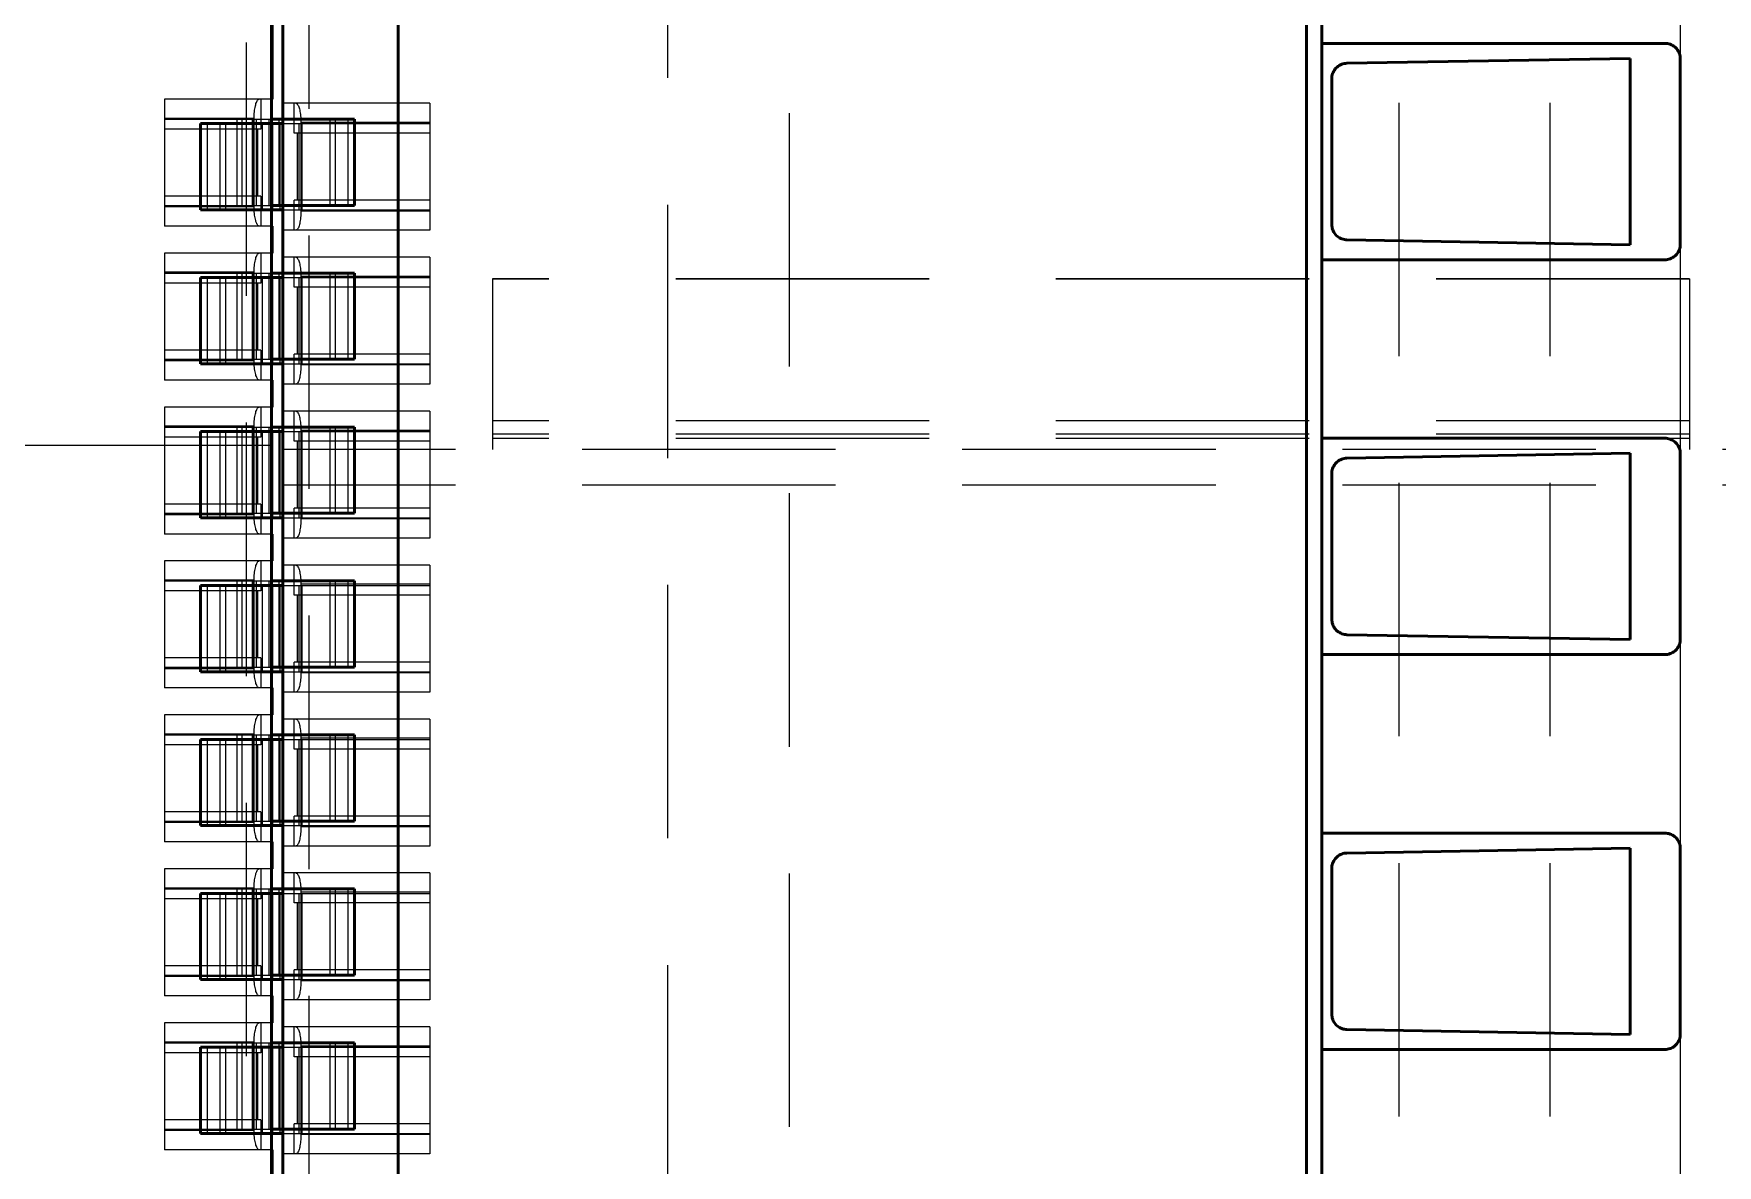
# Model space of a CAD drawing. Extents: x -891 to 6596, y -1 to 298.
# Drawn here: x -338.677 to -335.355, y 170.225 to 172.457 of the extents above; entities that cross this region are included whole.
import ezdxf

# ---------------------------------------------------------------- set-up
doc = ezdxf.new("R2010")
doc.units = 0
doc.header["$MEASUREMENT"] = 0
doc.linetypes.add('DASHED', pattern=[0.75, 0.5, -0.25])
for name, color, linetype, lineweight in [('AM_0', 7, 'Continuous', 50), ('AM_4', 3, 'Continuous', 25), ('AM_9', 6, 'DASHED', 25)]:
    doc.layers.add(name, color=color, linetype=linetype, lineweight=lineweight)

msp = doc.modelspace()

# ---------------------------------------------------------------- linework, layer by layer
at = {"layer": 'AM_0'}
for p, q in [((-338.1855, 184.1191), (-338.1855, 164.5302)), ((-337.9578, 165.2317), (-337.9578, 180.1111)), ((-336.166, 165.2287), (-336.166, 180.1111)), ((-336.1356, 180.1111), (-336.1356, 164.9857)), ((-338.2078, 168.7399), (-338.2078, 173.2361)), ((-338.2062, 172.4844), (-338.2062, 172.328)), ((-335.4588, 172.438), (-336.1356, 172.438)), ((-335.5273, 172.4085), (-336.0862, 172.3988)), ((-335.5273, 172.0407), (-335.5273, 172.4085)), ((-335.4285, 172.0416), (-335.4285, 172.4077)), ((-336.116, 172.3684), (-336.116, 172.0808)), ((-338.2062, 172.328), (-338.2078, 172.328)), ((-338.2076, 172.2885), (-338.0438, 172.2885)), ((-338.0438, 172.1185), (-338.0438, 172.2885)), ((-338.348, 172.2797), (-338.348, 172.1096)), ((-338.348, 172.2797), (-338.1855, 172.2797)), ((-338.348, 172.1096), (-338.1855, 172.1096)), ((-338.2076, 172.1185), (-338.0438, 172.1185)), ((-338.2078, 172.0775), (-338.2062, 172.0775)), ((-338.2062, 172.0775), (-338.2062, 172.0243)), ((-338.2062, 172.0243), (-338.2078, 172.0243)), ((-336.0862, 172.0505), (-335.5273, 172.0407)), ((-336.1356, 172.0112), (-335.4588, 172.0112)), ((-338.348, 171.976), (-338.348, 171.8059)), ((-338.348, 171.976), (-338.1855, 171.976)), ((-338.2076, 171.9849), (-338.0438, 171.9849)), ((-338.0438, 171.8148), (-338.0438, 171.9849)), ((-338.348, 171.8059), (-338.1855, 171.8059)), ((-338.2076, 171.8148), (-338.0438, 171.8148)), ((-338.2078, 171.7738), (-338.2062, 171.7738)), ((-338.2062, 171.7738), (-338.2062, 171.7206)), ((-338.2062, 171.7206), (-338.2078, 171.7206)), ((-338.348, 171.6723), (-338.348, 171.5022)), ((-338.348, 171.6723), (-338.1855, 171.6723)), ((-338.2076, 171.6812), (-338.0438, 171.6812)), ((-338.0438, 171.5111), (-338.0438, 171.6812)), ((-335.4588, 171.6591), (-336.1356, 171.6591)), ((-335.5273, 171.6296), (-336.0862, 171.6198)), ((-335.5273, 171.2617), (-335.5273, 171.6296)), ((-335.4285, 171.2626), (-335.4285, 171.6287)), ((-336.116, 171.5894), (-336.116, 171.3018)), ((-338.348, 171.5022), (-338.1855, 171.5022)), ((-338.2076, 171.5111), (-338.0438, 171.5111)), ((-338.2078, 171.4701), (-338.2062, 171.4701)), ((-338.2062, 171.4701), (-338.2062, 171.417)), ((-338.2062, 171.417), (-338.2078, 171.417)), ((-338.348, 171.3686), (-338.348, 171.1985)), ((-338.348, 171.3686), (-338.1855, 171.3686)), ((-338.2076, 171.3775), (-338.0438, 171.3775)), ((-338.0438, 171.2074), (-338.0438, 171.3775)), ((-336.0862, 171.2715), (-335.5273, 171.2617)), ((-336.1356, 171.2322), (-335.4588, 171.2322)), ((-338.348, 171.1985), (-338.1855, 171.1985)), ((-338.2076, 171.2074), (-338.0438, 171.2074)), ((-338.2078, 171.1664), (-338.2062, 171.1664)), ((-338.2062, 171.1664), (-338.2062, 171.1133)), ((-338.2062, 171.1133), (-338.2078, 171.1133)), ((-338.348, 171.0649), (-338.348, 170.8948)), ((-338.348, 171.0649), (-338.1855, 171.0649)), ((-338.2076, 171.0738), (-338.0438, 171.0738)), ((-338.0438, 170.9037), (-338.0438, 171.0738)), ((-338.348, 170.8948), (-338.1855, 170.8948)), ((-338.2076, 170.9037), (-338.0438, 170.9037)), ((-338.2078, 170.8627), (-338.2062, 170.8627)), ((-338.2062, 170.8627), (-338.2062, 170.8096)), ((-335.4588, 170.8801), (-336.1356, 170.8801)), ((-335.5273, 170.8506), (-336.0862, 170.8408)), ((-335.5273, 170.4828), (-335.5273, 170.8506)), ((-335.4285, 170.4836), (-335.4285, 170.8497)), ((-338.2062, 170.8096), (-338.2078, 170.8096)), ((-336.116, 170.8105), (-336.116, 170.5229)), ((-338.348, 170.7612), (-338.348, 170.5911)), ((-338.348, 170.7612), (-338.1855, 170.7612)), ((-338.2076, 170.7701), (-338.0438, 170.7701)), ((-338.0438, 170.6), (-338.0438, 170.7701)), ((-338.2076, 170.6), (-338.0438, 170.6)), ((-338.348, 170.5911), (-338.1855, 170.5911)), ((-338.2078, 170.559), (-338.2062, 170.559)), ((-338.2062, 170.559), (-338.2062, 170.5059)), ((-338.2062, 170.5059), (-338.2078, 170.5059)), ((-338.2076, 170.4664), (-338.0438, 170.4664)), ((-338.0438, 170.2963), (-338.0438, 170.4664)), ((-336.0862, 170.4925), (-335.5273, 170.4828)), ((-338.348, 170.4575), (-338.348, 170.2874)), ((-338.348, 170.4575), (-338.1855, 170.4575)), ((-336.1356, 170.4533), (-335.4588, 170.4533)), ((-338.2076, 170.2963), (-338.0438, 170.2963)), ((-338.348, 170.2874), (-338.1855, 170.2874)), ((-338.2078, 170.2553), (-338.2062, 170.2553)), ((-338.2062, 170.2553), (-338.2062, 170.2022))]:
    msp.add_line(p, q, dxfattribs=at)
for points in [[(-335.4285, 172.4077), (-335.4286, 172.4103), (-335.4289, 172.4129), (-335.4295, 172.4155), (-335.4303, 172.418), (-335.4313, 172.4205), (-335.4325, 172.4228), (-335.434, 172.4251), (-335.4356, 172.4272), (-335.4374, 172.4291), (-335.4393, 172.4309), (-335.4414, 172.4325), (-335.4437, 172.434), (-335.446, 172.4352), (-335.4484, 172.4362), (-335.451, 172.437), (-335.4536, 172.4376), (-335.4562, 172.4379), (-335.4588, 172.438)], [(-336.0862, 172.3988), (-336.0888, 172.3986), (-336.0914, 172.3982), (-336.094, 172.3976), (-336.0965, 172.3968), (-336.099, 172.3957), (-336.1013, 172.3944), (-336.1035, 172.393), (-336.1056, 172.3913), (-336.1075, 172.3895), (-336.1093, 172.3875), (-336.1108, 172.3854), (-336.1122, 172.3831), (-336.1134, 172.3808), (-336.1144, 172.3783), (-336.1151, 172.3757), (-336.1157, 172.3732), (-336.116, 172.3705), (-336.116, 172.3684)], [(-336.116, 172.0808), (-336.1159, 172.0782), (-336.1156, 172.0755), (-336.115, 172.073), (-336.1142, 172.0704), (-336.1132, 172.068), (-336.112, 172.0656), (-336.1105, 172.0634), (-336.1089, 172.0613), (-336.1071, 172.0593), (-336.1052, 172.0576), (-336.1031, 172.0559), (-336.1008, 172.0545), (-336.0985, 172.0533), (-336.096, 172.0523), (-336.0935, 172.0515), (-336.0909, 172.0509), (-336.0883, 172.0506), (-336.0862, 172.0505)], [(-335.4588, 172.0112), (-335.4562, 172.0113), (-335.4536, 172.0117), (-335.451, 172.0122), (-335.4484, 172.013), (-335.446, 172.014), (-335.4437, 172.0153), (-335.4414, 172.0167), (-335.4393, 172.0183), (-335.4374, 172.0201), (-335.4356, 172.022), (-335.434, 172.0241), (-335.4325, 172.0264), (-335.4313, 172.0287), (-335.4303, 172.0312), (-335.4295, 172.0337), (-335.4289, 172.0363), (-335.4286, 172.0389), (-335.4285, 172.0416)], [(-335.4285, 171.6287), (-335.4286, 171.6313), (-335.4289, 171.634), (-335.4295, 171.6366), (-335.4303, 171.6391), (-335.4313, 171.6415), (-335.4325, 171.6439), (-335.434, 171.6461), (-335.4356, 171.6482), (-335.4374, 171.6502), (-335.4393, 171.652), (-335.4414, 171.6536), (-335.4437, 171.655), (-335.446, 171.6562), (-335.4484, 171.6572), (-335.451, 171.658), (-335.4536, 171.6586), (-335.4562, 171.6589), (-335.4588, 171.6591)], [(-336.0862, 171.6198), (-336.0888, 171.6196), (-336.0914, 171.6192), (-336.094, 171.6186), (-336.0965, 171.6178), (-336.099, 171.6167), (-336.1013, 171.6155), (-336.1035, 171.614), (-336.1056, 171.6124), (-336.1075, 171.6105), (-336.1093, 171.6085), (-336.1108, 171.6064), (-336.1122, 171.6042), (-336.1134, 171.6018), (-336.1144, 171.5993), (-336.1151, 171.5968), (-336.1157, 171.5942), (-336.116, 171.5916), (-336.116, 171.5894)], [(-336.116, 171.3018), (-336.1159, 171.2992), (-336.1156, 171.2966), (-336.115, 171.294), (-336.1142, 171.2915), (-336.1132, 171.289), (-336.112, 171.2867), (-336.1105, 171.2844), (-336.1089, 171.2823), (-336.1071, 171.2804), (-336.1052, 171.2786), (-336.1031, 171.277), (-336.1008, 171.2755), (-336.0985, 171.2743), (-336.096, 171.2733), (-336.0935, 171.2725), (-336.0909, 171.2719), (-336.0883, 171.2716), (-336.0862, 171.2715)], [(-335.4588, 171.2322), (-335.4562, 171.2323), (-335.4536, 171.2327), (-335.451, 171.2333), (-335.4484, 171.2341), (-335.446, 171.2351), (-335.4437, 171.2363), (-335.4414, 171.2377), (-335.4393, 171.2393), (-335.4374, 171.2411), (-335.4356, 171.2431), (-335.434, 171.2452), (-335.4325, 171.2474), (-335.4313, 171.2498), (-335.4303, 171.2522), (-335.4295, 171.2547), (-335.4289, 171.2573), (-335.4286, 171.2599), (-335.4285, 171.2626)], [(-335.4285, 170.8497), (-335.4286, 170.8524), (-335.4289, 170.855), (-335.4295, 170.8576), (-335.4303, 170.8601), (-335.4313, 170.8626), (-335.4325, 170.8649), (-335.434, 170.8671), (-335.4356, 170.8692), (-335.4374, 170.8712), (-335.4393, 170.873), (-335.4414, 170.8746), (-335.4437, 170.876), (-335.446, 170.8772), (-335.4484, 170.8783), (-335.451, 170.8791), (-335.4536, 170.8796), (-335.4562, 170.88), (-335.4588, 170.8801)], [(-336.0862, 170.8408), (-336.0888, 170.8407), (-336.0914, 170.8403), (-336.094, 170.8397), (-336.0965, 170.8388), (-336.099, 170.8378), (-336.1013, 170.8365), (-336.1035, 170.835), (-336.1056, 170.8334), (-336.1075, 170.8316), (-336.1093, 170.8296), (-336.1108, 170.8274), (-336.1122, 170.8252), (-336.1134, 170.8228), (-336.1144, 170.8204), (-336.1151, 170.8178), (-336.1157, 170.8152), (-336.116, 170.8126), (-336.116, 170.8105)], [(-336.116, 170.5229), (-336.1159, 170.5202), (-336.1156, 170.5176), (-336.115, 170.515), (-336.1142, 170.5125), (-336.1132, 170.51), (-336.112, 170.5077), (-336.1105, 170.5055), (-336.1089, 170.5034), (-336.1071, 170.5014), (-336.1052, 170.4996), (-336.1031, 170.498), (-336.1008, 170.4966), (-336.0985, 170.4954), (-336.096, 170.4943), (-336.0935, 170.4935), (-336.0909, 170.493), (-336.0883, 170.4926), (-336.0862, 170.4925)], [(-335.4588, 170.4533), (-335.4562, 170.4534), (-335.4536, 170.4537), (-335.451, 170.4543), (-335.4484, 170.4551), (-335.446, 170.4561), (-335.4437, 170.4573), (-335.4414, 170.4587), (-335.4393, 170.4604), (-335.4374, 170.4621), (-335.4356, 170.4641), (-335.434, 170.4662), (-335.4325, 170.4684), (-335.4313, 170.4708), (-335.4303, 170.4732), (-335.4295, 170.4758), (-335.4289, 170.4783), (-335.4286, 170.481), (-335.4285, 170.4836)]]:
    msp.add_lwpolyline(points, dxfattribs=at)
at = {"layer": 'AM_4'}
for p, q in [((-338.2076, 172.2885), (-338.2076, 172.1185)), ((-338.0569, 172.2885), (-338.0569, 172.1185)), ((-338.3349, 172.2797), (-338.3349, 172.1096)), ((-338.3349, 171.976), (-338.3349, 171.8059)), ((-338.2076, 171.9849), (-338.2076, 171.8148)), ((-338.0569, 171.9849), (-338.0569, 171.8148)), ((-338.3349, 171.6723), (-338.3349, 171.5022)), ((-338.2076, 171.6812), (-338.2076, 171.5111)), ((-338.0569, 171.6812), (-338.0569, 171.5111)), ((-338.3349, 171.3686), (-338.3349, 171.1985)), ((-338.2076, 171.3775), (-338.2076, 171.2074)), ((-338.0569, 171.3775), (-338.0569, 171.2074)), ((-338.3349, 171.0649), (-338.3349, 170.8948)), ((-338.2076, 171.0738), (-338.2076, 170.9037)), ((-338.0569, 171.0738), (-338.0569, 170.9037)), ((-338.3349, 170.7612), (-338.3349, 170.5911)), ((-338.2076, 170.7701), (-338.2076, 170.6)), ((-338.0569, 170.7701), (-338.0569, 170.6)), ((-338.2076, 170.4664), (-338.2076, 170.2963)), ((-338.0569, 170.4664), (-338.0569, 170.2963)), ((-338.3349, 170.4575), (-338.3349, 170.2874))]:
    msp.add_line(p, q, dxfattribs=at)
at = {"layer": 'AM_9'}
for p, q in [((-335.9838, 179.071), (-335.9838, 165.2287)), ((-335.6861, 179.071), (-335.6861, 165.2287)), ((-337.1864, 174.5505), (-337.1864, 167.4107)), ((-337.4263, 174.3698), (-337.4263, 167.5914)), ((-338.1339, 174.3091), (-338.1339, 167.6522)), ((-338.2579, 173.1899), (-338.2579, 168.786)), ((-335.4285, 172.8205), (-335.4285, 172.4077)), ((-338.2078, 172.328), (-338.4188, 172.328)), ((-338.4188, 172.328), (-338.4188, 172.0775)), ((-338.229, 172.328), (-338.229, 172.2688)), ((-338.242, 172.2901), (-338.4188, 172.2901)), ((-338.4188, 172.2885), (-338.2076, 172.2885)), ((-338.2761, 172.2885), (-338.2761, 172.1185)), ((-338.276, 172.2885), (-338.276, 172.1185)), ((-338.266, 172.2885), (-338.266, 172.1185)), ((-338.2462, 172.2885), (-338.2462, 172.1185)), ((-338.2437, 172.2885), (-338.2437, 172.1185)), ((-338.242, 172.1154), (-338.242, 172.2901)), ((-338.2381, 172.2885), (-338.2381, 172.1185)), ((-338.2379, 172.2885), (-338.2379, 172.1185)), ((-338.213, 172.2885), (-338.213, 172.1185)), ((-338.1934, 172.2885), (-338.1934, 172.1185)), ((-337.8955, 172.3199), (-338.1855, 172.3199)), ((-338.1628, 172.2607), (-338.1628, 172.3199)), ((-338.093, 172.2885), (-338.093, 172.1185)), ((-338.0817, 172.1185), (-338.0817, 172.2885)), ((-337.8955, 172.3199), (-337.8955, 172.0693)), ((-338.229, 172.2688), (-338.4188, 172.2688)), ((-338.31, 172.2797), (-338.31, 172.1096)), ((-338.2988, 172.2797), (-338.2988, 172.1096)), ((-338.2351, 172.2688), (-338.2351, 172.1367)), ((-338.2264, 172.2797), (-338.2264, 172.1096)), ((-338.2058, 172.2797), (-338.2058, 172.1096)), ((-338.1916, 172.2797), (-338.1916, 172.1096)), ((-338.1855, 172.2797), (-337.8955, 172.2797)), ((-338.1842, 172.2797), (-338.1842, 172.1096)), ((-337.8955, 172.2607), (-338.1628, 172.2607)), ((-338.1567, 172.1286), (-338.1567, 172.2607)), ((-338.1536, 172.2797), (-338.1536, 172.1096)), ((-338.1498, 172.2819), (-338.1498, 172.1073)), ((-337.8955, 172.2819), (-338.1498, 172.2819)), ((-338.1481, 172.2797), (-338.1481, 172.1096)), ((-338.229, 172.1367), (-338.4188, 172.1367)), ((-338.229, 172.1367), (-338.229, 172.0775)), ((-337.8955, 172.1286), (-338.1628, 172.1286)), ((-338.1628, 172.0693), (-338.1628, 172.1286)), ((-338.4188, 172.1185), (-338.2076, 172.1185)), ((-338.242, 172.1154), (-338.4188, 172.1154)), ((-338.1855, 172.1096), (-337.8955, 172.1096)), ((-337.8955, 172.1073), (-338.1498, 172.1073)), ((-338.2078, 172.0775), (-338.4188, 172.0775)), ((-337.8955, 172.0693), (-338.1855, 172.0693)), ((-338.2078, 172.0243), (-338.4188, 172.0243)), ((-338.4188, 172.0243), (-338.4188, 171.7738)), ((-338.229, 172.0243), (-338.229, 171.9651)), ((-335.4285, 172.0416), (-335.4285, 171.6287)), ((-337.8955, 172.0162), (-338.1855, 172.0162)), ((-338.1628, 171.957), (-338.1628, 172.0162)), ((-337.8955, 172.0162), (-337.8955, 171.7657)), ((-338.242, 171.9864), (-338.4188, 171.9864)), ((-338.4188, 171.9849), (-338.2076, 171.9849)), ((-338.229, 171.9651), (-338.4188, 171.9651)), ((-338.31, 171.976), (-338.31, 171.8059)), ((-338.2988, 171.976), (-338.2988, 171.8059)), ((-338.2761, 171.9849), (-338.2761, 171.8148)), ((-338.276, 171.9849), (-338.276, 171.8148)), ((-338.266, 171.9849), (-338.266, 171.8148)), ((-338.2462, 171.9849), (-338.2462, 171.8148)), ((-338.2437, 171.9849), (-338.2437, 171.8148)), ((-338.242, 171.8118), (-338.242, 171.9864)), ((-338.2381, 171.9849), (-338.2381, 171.8148)), ((-338.2379, 171.9849), (-338.2379, 171.8148)), ((-338.2351, 171.9651), (-338.2351, 171.833)), ((-338.2264, 171.976), (-338.2264, 171.8059)), ((-338.213, 171.9849), (-338.213, 171.8148)), ((-338.2058, 171.976), (-338.2058, 171.8059)), ((-338.1934, 171.9849), (-338.1934, 171.8148)), ((-338.1916, 171.976), (-338.1916, 171.8059)), ((-338.1855, 171.976), (-337.8955, 171.976)), ((-338.1842, 171.976), (-338.1842, 171.8059)), ((-337.8955, 171.957), (-338.1628, 171.957)), ((-338.1567, 171.8249), (-338.1567, 171.957)), ((-338.1536, 171.976), (-338.1536, 171.8059)), ((-338.1498, 171.9782), (-338.1498, 171.8036)), ((-337.8955, 171.9782), (-338.1498, 171.9782)), ((-338.1481, 171.976), (-338.1481, 171.8059)), ((-338.093, 171.9849), (-338.093, 171.8148)), ((-338.0817, 171.8148), (-338.0817, 171.9849)), ((-335.4104, 171.9737), (-337.7721, 171.9737)), ((-337.7721, 171.9737), (-337.7721, 171.6366)), ((-335.4104, 171.9727), (-337.7721, 171.9727)), ((-335.4104, 171.9737), (-335.4104, 171.6366)), ((-338.229, 171.833), (-338.4188, 171.833)), ((-338.229, 171.833), (-338.229, 171.7738)), ((-337.8955, 171.8249), (-338.1628, 171.8249)), ((-338.1628, 171.7657), (-338.1628, 171.8249)), ((-338.4188, 171.8148), (-338.2076, 171.8148)), ((-338.242, 171.8118), (-338.4188, 171.8118)), ((-338.1855, 171.8059), (-337.8955, 171.8059)), ((-337.8955, 171.8036), (-338.1498, 171.8036)), ((-338.2078, 171.7738), (-338.4188, 171.7738)), ((-337.8955, 171.7657), (-338.1855, 171.7657)), ((-338.2078, 171.7206), (-338.4188, 171.7206)), ((-338.4188, 171.7206), (-338.4188, 171.4701)), ((-338.229, 171.7206), (-338.229, 171.6614)), ((-337.8955, 171.7125), (-338.1855, 171.7125)), ((-338.1628, 171.6533), (-338.1628, 171.7125)), ((-337.8955, 171.7125), (-337.8955, 171.462)), ((-335.4104, 171.6932), (-337.7721, 171.6932)), ((-338.242, 171.6827), (-338.4188, 171.6827)), ((-338.4188, 171.6812), (-338.2076, 171.6812)), ((-338.229, 171.6614), (-338.4188, 171.6614)), ((-338.31, 171.6723), (-338.31, 171.5022)), ((-338.2988, 171.6723), (-338.2988, 171.5022)), ((-338.2761, 171.6812), (-338.2761, 171.5111)), ((-338.276, 171.6812), (-338.276, 171.5111)), ((-338.266, 171.6812), (-338.266, 171.5111)), ((-338.2462, 171.6812), (-338.2462, 171.5111)), ((-338.2437, 171.6812), (-338.2437, 171.5111)), ((-338.242, 171.5081), (-338.242, 171.6827)), ((-338.2381, 171.6812), (-338.2381, 171.5111)), ((-338.2379, 171.6812), (-338.2379, 171.5111)), ((-338.2351, 171.6614), (-338.2351, 171.5293)), ((-338.2264, 171.6723), (-338.2264, 171.5022)), ((-338.213, 171.6812), (-338.213, 171.5111)), ((-338.2058, 171.6723), (-338.2058, 171.5022)), ((-338.1934, 171.6812), (-338.1934, 171.5111)), ((-338.1916, 171.6723), (-338.1916, 171.5022)), ((-338.1855, 171.6723), (-337.8955, 171.6723)), ((-338.1842, 171.6723), (-338.1842, 171.5022)), ((-338.1536, 171.6723), (-338.1536, 171.5022)), ((-338.1498, 171.6745), (-338.1498, 171.4999)), ((-337.8955, 171.6745), (-338.1498, 171.6745)), ((-338.1481, 171.6723), (-338.1481, 171.5022)), ((-338.093, 171.6812), (-338.093, 171.5111)), ((-338.0817, 171.5111), (-338.0817, 171.6812)), ((-335.4104, 171.667), (-337.7721, 171.667)), ((-335.4104, 171.6587), (-337.7721, 171.6587)), ((-338.2078, 171.6447), (-345.264, 171.6447)), ((-334.8449, 171.6366), (-338.1855, 171.6366)), ((-337.8955, 171.6533), (-338.1628, 171.6533)), ((-338.1567, 171.5212), (-338.1567, 171.6533)), ((-334.8449, 171.5667), (-338.1855, 171.5667)), ((-338.229, 171.5293), (-338.4188, 171.5293)), ((-338.229, 171.5293), (-338.229, 171.4701)), ((-338.4188, 171.5111), (-338.2076, 171.5111)), ((-338.242, 171.5081), (-338.4188, 171.5081)), ((-338.1855, 171.5022), (-337.8955, 171.5022)), ((-337.8955, 171.5212), (-338.1628, 171.5212)), ((-338.1628, 171.462), (-338.1628, 171.5212)), ((-337.8955, 171.4999), (-338.1498, 171.4999)), ((-338.2078, 171.4701), (-338.4188, 171.4701)), ((-337.8955, 171.462), (-338.1855, 171.462)), ((-338.2078, 171.417), (-338.4188, 171.417)), ((-338.4188, 171.417), (-338.4188, 171.1664)), ((-338.229, 171.417), (-338.229, 171.3577)), ((-337.8955, 171.4088), (-338.1855, 171.4088)), ((-338.1628, 171.3496), (-338.1628, 171.4088)), ((-337.8955, 171.4088), (-337.8955, 171.1583)), ((-338.242, 171.379), (-338.4188, 171.379)), ((-338.4188, 171.3775), (-338.2076, 171.3775)), ((-338.31, 171.3686), (-338.31, 171.1985)), ((-338.2988, 171.3686), (-338.2988, 171.1985)), ((-338.2761, 171.3775), (-338.2761, 171.2074)), ((-338.276, 171.3775), (-338.276, 171.2074)), ((-338.266, 171.3775), (-338.266, 171.2074)), ((-338.2462, 171.3775), (-338.2462, 171.2074)), ((-338.2437, 171.3775), (-338.2437, 171.2074)), ((-338.242, 171.2044), (-338.242, 171.379)), ((-338.2381, 171.3775), (-338.2381, 171.2074)), ((-338.2379, 171.3775), (-338.2379, 171.2074)), ((-338.2264, 171.3686), (-338.2264, 171.1985)), ((-338.213, 171.3775), (-338.213, 171.2074)), ((-338.2058, 171.3686), (-338.2058, 171.1985)), ((-338.1934, 171.3775), (-338.1934, 171.2074)), ((-338.1916, 171.3686), (-338.1916, 171.1985)), ((-338.1855, 171.3686), (-337.8955, 171.3686)), ((-338.1842, 171.3686), (-338.1842, 171.1985)), ((-338.1536, 171.3686), (-338.1536, 171.1985)), ((-338.1498, 171.3709), (-338.1498, 171.1962)), ((-337.8955, 171.3709), (-338.1498, 171.3709)), ((-338.1481, 171.3686), (-338.1481, 171.1985)), ((-338.093, 171.3775), (-338.093, 171.2074)), ((-338.0817, 171.2074), (-338.0817, 171.3775)), ((-338.229, 171.3577), (-338.4188, 171.3577)), ((-338.2351, 171.3577), (-338.2351, 171.2256)), ((-337.8955, 171.3496), (-338.1628, 171.3496)), ((-338.1567, 171.2175), (-338.1567, 171.3496)), ((-335.4285, 171.2626), (-335.4285, 170.8497)), ((-338.229, 171.2256), (-338.4188, 171.2256)), ((-338.229, 171.2256), (-338.229, 171.1664)), ((-338.4188, 171.2074), (-338.2076, 171.2074)), ((-338.242, 171.2044), (-338.4188, 171.2044)), ((-338.1855, 171.1985), (-337.8955, 171.1985)), ((-337.8955, 171.2175), (-338.1628, 171.2175)), ((-338.1628, 171.1583), (-338.1628, 171.2175)), ((-337.8955, 171.1962), (-338.1498, 171.1962)), ((-338.2078, 171.1664), (-338.4188, 171.1664)), ((-337.8955, 171.1583), (-338.1855, 171.1583)), ((-338.4188, 171.1133), (-338.4188, 170.8627)), ((-338.2078, 171.1133), (-338.4188, 171.1133)), ((-338.229, 171.1133), (-338.229, 171.054)), ((-337.8955, 171.1051), (-338.1855, 171.1051)), ((-338.1628, 171.0459), (-338.1628, 171.1051)), ((-337.8955, 171.1051), (-337.8955, 170.8546)), ((-338.242, 171.0753), (-338.4188, 171.0753)), ((-338.4188, 171.0738), (-338.2076, 171.0738)), ((-338.31, 171.0649), (-338.31, 170.8948)), ((-338.2988, 171.0649), (-338.2988, 170.8948)), ((-338.2761, 171.0738), (-338.2761, 170.9037)), ((-338.276, 171.0738), (-338.276, 170.9037)), ((-338.266, 171.0738), (-338.266, 170.9037)), ((-338.2462, 171.0738), (-338.2462, 170.9037)), ((-338.2437, 171.0738), (-338.2437, 170.9037)), ((-338.242, 170.9007), (-338.242, 171.0753)), ((-338.2381, 171.0738), (-338.2381, 170.9037)), ((-338.2379, 171.0738), (-338.2379, 170.9037)), ((-338.2264, 171.0649), (-338.2264, 170.8948)), ((-338.213, 171.0738), (-338.213, 170.9037)), ((-338.2058, 171.0649), (-338.2058, 170.8948)), ((-338.1934, 171.0738), (-338.1934, 170.9037)), ((-338.1916, 171.0649), (-338.1916, 170.8948)), ((-338.1855, 171.0649), (-337.8955, 171.0649)), ((-338.1842, 171.0649), (-338.1842, 170.8948)), ((-338.1536, 171.0649), (-338.1536, 170.8948)), ((-338.1498, 171.0672), (-338.1498, 170.8925)), ((-337.8955, 171.0672), (-338.1498, 171.0672)), ((-338.1481, 171.0649), (-338.1481, 170.8948)), ((-338.093, 171.0738), (-338.093, 170.9037)), ((-338.0817, 170.9037), (-338.0817, 171.0738)), ((-338.229, 171.054), (-338.4188, 171.054)), ((-338.2351, 171.054), (-338.2351, 170.9219)), ((-337.8955, 171.0459), (-338.1628, 171.0459)), ((-338.1567, 170.9138), (-338.1567, 171.0459)), ((-338.229, 170.9219), (-338.4188, 170.9219)), ((-338.4188, 170.9037), (-338.2076, 170.9037)), ((-338.242, 170.9007), (-338.4188, 170.9007)), ((-338.229, 170.9219), (-338.229, 170.8627)), ((-338.1855, 170.8948), (-337.8955, 170.8948)), ((-337.8955, 170.9138), (-338.1628, 170.9138)), ((-338.1628, 170.8546), (-338.1628, 170.9138)), ((-338.2078, 170.8627), (-338.4188, 170.8627)), ((-337.8955, 170.8925), (-338.1498, 170.8925)), ((-337.8955, 170.8546), (-338.1855, 170.8546)), ((-338.2078, 170.8096), (-338.4188, 170.8096)), ((-338.4188, 170.8096), (-338.4188, 170.559)), ((-338.229, 170.8096), (-338.229, 170.7503)), ((-337.8955, 170.8014), (-338.1855, 170.8014)), ((-338.1628, 170.7422), (-338.1628, 170.8014)), ((-337.8955, 170.8014), (-337.8955, 170.5509)), ((-338.242, 170.7716), (-338.4188, 170.7716)), ((-338.4188, 170.7701), (-338.2076, 170.7701)), ((-338.31, 170.7612), (-338.31, 170.5911)), ((-338.2988, 170.7612), (-338.2988, 170.5911)), ((-338.2761, 170.7701), (-338.2761, 170.6)), ((-338.276, 170.7701), (-338.276, 170.6)), ((-338.266, 170.7701), (-338.266, 170.6)), ((-338.2462, 170.7701), (-338.2462, 170.6)), ((-338.2437, 170.7701), (-338.2437, 170.6)), ((-338.242, 170.597), (-338.242, 170.7716)), ((-338.2381, 170.7701), (-338.2381, 170.6)), ((-338.2379, 170.7701), (-338.2379, 170.6)), ((-338.2264, 170.7612), (-338.2264, 170.5911)), ((-338.213, 170.7701), (-338.213, 170.6)), ((-338.2058, 170.7612), (-338.2058, 170.5911)), ((-338.1934, 170.7701), (-338.1934, 170.6)), ((-338.1916, 170.7612), (-338.1916, 170.5911)), ((-338.1855, 170.7612), (-337.8955, 170.7612)), ((-338.1842, 170.7612), (-338.1842, 170.5911)), ((-338.1536, 170.7612), (-338.1536, 170.5911)), ((-338.1498, 170.7635), (-338.1498, 170.5889)), ((-337.8955, 170.7635), (-338.1498, 170.7635)), ((-338.1481, 170.7612), (-338.1481, 170.5911)), ((-338.093, 170.7701), (-338.093, 170.6)), ((-338.0817, 170.6), (-338.0817, 170.7701)), ((-338.229, 170.7503), (-338.4188, 170.7503)), ((-338.2351, 170.7503), (-338.2351, 170.6182)), ((-337.8955, 170.7422), (-338.1628, 170.7422)), ((-338.1567, 170.6101), (-338.1567, 170.7422)), ((-338.229, 170.6182), (-338.4188, 170.6182)), ((-338.4188, 170.6), (-338.2076, 170.6)), ((-338.242, 170.597), (-338.4188, 170.597)), ((-338.229, 170.6182), (-338.229, 170.559)), ((-337.8955, 170.6101), (-338.1628, 170.6101)), ((-338.1628, 170.5509), (-338.1628, 170.6101)), ((-338.1855, 170.5911), (-337.8955, 170.5911)), ((-337.8955, 170.5889), (-338.1498, 170.5889)), ((-338.2078, 170.559), (-338.4188, 170.559)), ((-337.8955, 170.5509), (-338.1855, 170.5509)), ((-338.4188, 170.5059), (-338.4188, 170.2553)), ((-338.2078, 170.5059), (-338.4188, 170.5059)), ((-338.229, 170.5059), (-338.229, 170.4467)), ((-337.8955, 170.4977), (-338.1855, 170.4977)), ((-338.1628, 170.4385), (-338.1628, 170.4977)), ((-337.8955, 170.4977), (-337.8955, 170.2472)), ((-338.242, 170.4679), (-338.4188, 170.4679)), ((-338.4188, 170.4664), (-338.2076, 170.4664)), ((-338.2761, 170.4664), (-338.2761, 170.2963)), ((-338.276, 170.4664), (-338.276, 170.2963)), ((-338.266, 170.4664), (-338.266, 170.2963)), ((-338.2462, 170.4664), (-338.2462, 170.2963)), ((-338.2437, 170.4664), (-338.2437, 170.2963)), ((-338.242, 170.2933), (-338.242, 170.4679)), ((-338.2381, 170.4664), (-338.2381, 170.2963)), ((-338.2379, 170.4664), (-338.2379, 170.2963)), ((-338.213, 170.4664), (-338.213, 170.2963)), ((-338.1934, 170.4664), (-338.1934, 170.2963)), ((-338.093, 170.4664), (-338.093, 170.2963)), ((-338.0817, 170.2963), (-338.0817, 170.4664)), ((-335.4285, 170.4836), (-335.4285, 170.0708)), ((-338.229, 170.4467), (-338.4188, 170.4467)), ((-338.31, 170.4575), (-338.31, 170.2874)), ((-338.2988, 170.4575), (-338.2988, 170.2874)), ((-338.2351, 170.4467), (-338.2351, 170.3146)), ((-338.2264, 170.4575), (-338.2264, 170.2874)), ((-338.2058, 170.4575), (-338.2058, 170.2874)), ((-338.1916, 170.4575), (-338.1916, 170.2874)), ((-338.1855, 170.4575), (-337.8955, 170.4575)), ((-338.1842, 170.4575), (-338.1842, 170.2874)), ((-337.8955, 170.4385), (-338.1628, 170.4385)), ((-338.1567, 170.3064), (-338.1567, 170.4385)), ((-338.1536, 170.4575), (-338.1536, 170.2874)), ((-338.1498, 170.4598), (-338.1498, 170.2852)), ((-337.8955, 170.4598), (-338.1498, 170.4598)), ((-338.1481, 170.4575), (-338.1481, 170.2874)), ((-338.229, 170.3146), (-338.4188, 170.3146)), ((-338.4188, 170.2963), (-338.2076, 170.2963)), ((-338.229, 170.3146), (-338.229, 170.2553)), ((-337.8955, 170.3064), (-338.1628, 170.3064)), ((-338.1628, 170.2472), (-338.1628, 170.3064)), ((-338.242, 170.2933), (-338.4188, 170.2933)), ((-338.1855, 170.2874), (-337.8955, 170.2874)), ((-337.8955, 170.2852), (-338.1498, 170.2852)), ((-338.2078, 170.2553), (-338.4188, 170.2553)), ((-337.8955, 170.2472), (-338.1855, 170.2472))]:
    msp.add_line(p, q, dxfattribs=at)
for points in [[(-338.242, 172.2901), (-338.242, 172.2934), (-338.2419, 172.2967), (-338.2417, 172.2999), (-338.2414, 172.303), (-338.2411, 172.3061), (-338.2406, 172.309), (-338.2402, 172.3118), (-338.2396, 172.3145), (-338.239, 172.3169), (-338.2384, 172.3191), (-338.2377, 172.3212), (-338.2369, 172.3229), (-338.2361, 172.3245), (-338.2353, 172.3257), (-338.2345, 172.3267), (-338.2336, 172.3274), (-338.2327, 172.3279), (-338.2318, 172.328)], [(-338.1599, 172.3199), (-338.159, 172.3197), (-338.1582, 172.3193), (-338.1573, 172.3186), (-338.1564, 172.3176), (-338.1556, 172.3163), (-338.1548, 172.3148), (-338.1541, 172.313), (-338.1534, 172.311), (-338.1527, 172.3088), (-338.1521, 172.3063), (-338.1516, 172.3037), (-338.1511, 172.3009), (-338.1507, 172.298), (-338.1504, 172.2949), (-338.1501, 172.2918), (-338.1499, 172.2885), (-338.1498, 172.2852), (-338.1498, 172.2819)], [(-338.2318, 172.0775), (-338.2327, 172.0776), (-338.2336, 172.0781), (-338.2345, 172.0788), (-338.2353, 172.0798), (-338.2361, 172.081), (-338.2369, 172.0826), (-338.2377, 172.0843), (-338.2384, 172.0864), (-338.239, 172.0886), (-338.2396, 172.091), (-338.2402, 172.0937), (-338.2406, 172.0965), (-338.2411, 172.0994), (-338.2414, 172.1025), (-338.2417, 172.1056), (-338.2419, 172.1088), (-338.242, 172.1121), (-338.242, 172.1154)], [(-338.1498, 172.1073), (-338.1498, 172.104), (-338.1499, 172.1007), (-338.1501, 172.0975), (-338.1504, 172.0943), (-338.1507, 172.0913), (-338.1511, 172.0883), (-338.1516, 172.0855), (-338.1521, 172.0829), (-338.1527, 172.0805), (-338.1534, 172.0782), (-338.1541, 172.0762), (-338.1548, 172.0744), (-338.1556, 172.0729), (-338.1564, 172.0716), (-338.1573, 172.0706), (-338.1582, 172.0699), (-338.159, 172.0695), (-338.1599, 172.0693)], [(-338.242, 171.9864), (-338.242, 171.9897), (-338.2419, 171.993), (-338.2417, 171.9962), (-338.2414, 171.9994), (-338.2411, 172.0024), (-338.2406, 172.0054), (-338.2402, 172.0081), (-338.2396, 172.0108), (-338.239, 172.0132), (-338.2384, 172.0155), (-338.2377, 172.0175), (-338.2369, 172.0192), (-338.2361, 172.0208), (-338.2353, 172.022), (-338.2345, 172.023), (-338.2336, 172.0238), (-338.2327, 172.0242), (-338.2318, 172.0243)], [(-338.1599, 172.0162), (-338.159, 172.0161), (-338.1582, 172.0156), (-338.1573, 172.0149), (-338.1564, 172.0139), (-338.1556, 172.0126), (-338.1548, 172.0111), (-338.1541, 172.0093), (-338.1534, 172.0073), (-338.1527, 172.0051), (-338.1521, 172.0026), (-338.1516, 172), (-338.1511, 171.9972), (-338.1507, 171.9943), (-338.1504, 171.9912), (-338.1501, 171.9881), (-338.1499, 171.9848), (-338.1498, 171.9815), (-338.1498, 171.9782)], [(-338.2318, 171.7738), (-338.2327, 171.7739), (-338.2336, 171.7744), (-338.2345, 171.7751), (-338.2353, 171.7761), (-338.2361, 171.7773), (-338.2369, 171.7789), (-338.2377, 171.7807), (-338.2384, 171.7827), (-338.239, 171.7849), (-338.2396, 171.7873), (-338.2402, 171.79), (-338.2406, 171.7928), (-338.2411, 171.7957), (-338.2414, 171.7988), (-338.2417, 171.8019), (-338.2419, 171.8052), (-338.242, 171.8084), (-338.242, 171.8118)], [(-338.1498, 171.8036), (-338.1498, 171.8003), (-338.1499, 171.797), (-338.1501, 171.7938), (-338.1504, 171.7906), (-338.1507, 171.7876), (-338.1511, 171.7846), (-338.1516, 171.7818), (-338.1521, 171.7792), (-338.1527, 171.7768), (-338.1534, 171.7745), (-338.1541, 171.7725), (-338.1548, 171.7707), (-338.1556, 171.7692), (-338.1564, 171.7679), (-338.1573, 171.767), (-338.1582, 171.7662), (-338.159, 171.7658), (-338.1599, 171.7657)], [(-338.242, 171.6827), (-338.242, 171.686), (-338.2419, 171.6893), (-338.2417, 171.6925), (-338.2414, 171.6957), (-338.2411, 171.6987), (-338.2406, 171.7017), (-338.2402, 171.7045), (-338.2396, 171.7071), (-338.239, 171.7095), (-338.2384, 171.7118), (-338.2377, 171.7138), (-338.2369, 171.7156), (-338.2361, 171.7171), (-338.2353, 171.7184), (-338.2345, 171.7193), (-338.2336, 171.7201), (-338.2327, 171.7205), (-338.2318, 171.7206)], [(-338.1599, 171.7125), (-338.159, 171.7124), (-338.1582, 171.7119), (-338.1573, 171.7112), (-338.1564, 171.7102), (-338.1556, 171.709), (-338.1548, 171.7074), (-338.1541, 171.7056), (-338.1534, 171.7036), (-338.1527, 171.7014), (-338.1521, 171.699), (-338.1516, 171.6963), (-338.1511, 171.6935), (-338.1507, 171.6906), (-338.1504, 171.6875), (-338.1501, 171.6844), (-338.1499, 171.6811), (-338.1498, 171.6779), (-338.1498, 171.6745)], [(-338.2318, 171.4701), (-338.2327, 171.4702), (-338.2336, 171.4707), (-338.2345, 171.4714), (-338.2353, 171.4724), (-338.2361, 171.4737), (-338.2369, 171.4752), (-338.2377, 171.477), (-338.2384, 171.479), (-338.239, 171.4812), (-338.2396, 171.4837), (-338.2402, 171.4863), (-338.2406, 171.4891), (-338.2411, 171.492), (-338.2414, 171.4951), (-338.2417, 171.4982), (-338.2419, 171.5015), (-338.242, 171.5048), (-338.242, 171.5081)], [(-338.1498, 171.4999), (-338.1498, 171.4966), (-338.1499, 171.4933), (-338.1501, 171.4901), (-338.1504, 171.4869), (-338.1507, 171.4839), (-338.1511, 171.4809), (-338.1516, 171.4782), (-338.1521, 171.4755), (-338.1527, 171.4731), (-338.1534, 171.4708), (-338.1541, 171.4688), (-338.1548, 171.4671), (-338.1556, 171.4655), (-338.1564, 171.4643), (-338.1573, 171.4633), (-338.1582, 171.4625), (-338.159, 171.4621), (-338.1599, 171.462)], [(-338.242, 171.379), (-338.242, 171.3823), (-338.2419, 171.3856), (-338.2417, 171.3888), (-338.2414, 171.392), (-338.2411, 171.395), (-338.2406, 171.398), (-338.2402, 171.4008), (-338.2396, 171.4034), (-338.239, 171.4058), (-338.2384, 171.4081), (-338.2377, 171.4101), (-338.2369, 171.4119), (-338.2361, 171.4134), (-338.2353, 171.4147), (-338.2345, 171.4157), (-338.2336, 171.4164), (-338.2327, 171.4168), (-338.2318, 171.417)], [(-338.1599, 171.4088), (-338.159, 171.4087), (-338.1582, 171.4082), (-338.1573, 171.4075), (-338.1564, 171.4065), (-338.1556, 171.4053), (-338.1548, 171.4037), (-338.1541, 171.402), (-338.1534, 171.3999), (-338.1527, 171.3977), (-338.1521, 171.3953), (-338.1516, 171.3926), (-338.1511, 171.3898), (-338.1507, 171.3869), (-338.1504, 171.3838), (-338.1501, 171.3807), (-338.1499, 171.3774), (-338.1498, 171.3742), (-338.1498, 171.3709)], [(-338.2318, 171.1664), (-338.2327, 171.1666), (-338.2336, 171.167), (-338.2345, 171.1677), (-338.2353, 171.1687), (-338.2361, 171.17), (-338.2369, 171.1715), (-338.2377, 171.1733), (-338.2384, 171.1753), (-338.239, 171.1775), (-338.2396, 171.18), (-338.2402, 171.1826), (-338.2406, 171.1854), (-338.2411, 171.1883), (-338.2414, 171.1914), (-338.2417, 171.1945), (-338.2419, 171.1978), (-338.242, 171.2011), (-338.242, 171.2044)], [(-338.1498, 171.1962), (-338.1498, 171.1929), (-338.1499, 171.1896), (-338.1501, 171.1864), (-338.1504, 171.1833), (-338.1507, 171.1802), (-338.1511, 171.1773), (-338.1516, 171.1745), (-338.1521, 171.1718), (-338.1527, 171.1694), (-338.1534, 171.1672), (-338.1541, 171.1651), (-338.1548, 171.1634), (-338.1556, 171.1618), (-338.1564, 171.1606), (-338.1573, 171.1596), (-338.1582, 171.1589), (-338.159, 171.1584), (-338.1599, 171.1583)], [(-338.242, 171.0753), (-338.242, 171.0786), (-338.2419, 171.0819), (-338.2417, 171.0851), (-338.2414, 171.0883), (-338.2411, 171.0913), (-338.2406, 171.0943), (-338.2402, 171.0971), (-338.2396, 171.0997), (-338.239, 171.1021), (-338.2384, 171.1044), (-338.2377, 171.1064), (-338.2369, 171.1082), (-338.2361, 171.1097), (-338.2353, 171.111), (-338.2345, 171.112), (-338.2336, 171.1127), (-338.2327, 171.1131), (-338.2318, 171.1133)], [(-338.1599, 171.1051), (-338.159, 171.105), (-338.1582, 171.1046), (-338.1573, 171.1038), (-338.1564, 171.1028), (-338.1556, 171.1016), (-338.1548, 171.1), (-338.1541, 171.0983), (-338.1534, 171.0962), (-338.1527, 171.094), (-338.1521, 171.0916), (-338.1516, 171.0889), (-338.1511, 171.0861), (-338.1507, 171.0832), (-338.1504, 171.0801), (-338.1501, 171.077), (-338.1499, 171.0738), (-338.1498, 171.0705), (-338.1498, 171.0672)], [(-338.2318, 170.8627), (-338.2327, 170.8629), (-338.2336, 170.8633), (-338.2345, 170.864), (-338.2353, 170.865), (-338.2361, 170.8663), (-338.2369, 170.8678), (-338.2377, 170.8696), (-338.2384, 170.8716), (-338.239, 170.8738), (-338.2396, 170.8763), (-338.2402, 170.8789), (-338.2406, 170.8817), (-338.2411, 170.8846), (-338.2414, 170.8877), (-338.2417, 170.8909), (-338.2419, 170.8941), (-338.242, 170.8974), (-338.242, 170.9007)], [(-338.1498, 170.8925), (-338.1498, 170.8892), (-338.1499, 170.886), (-338.1501, 170.8827), (-338.1504, 170.8796), (-338.1507, 170.8765), (-338.1511, 170.8736), (-338.1516, 170.8708), (-338.1521, 170.8681), (-338.1527, 170.8657), (-338.1534, 170.8635), (-338.1541, 170.8614), (-338.1548, 170.8597), (-338.1556, 170.8581), (-338.1564, 170.8569), (-338.1573, 170.8559), (-338.1582, 170.8552), (-338.159, 170.8547), (-338.1599, 170.8546)], [(-338.242, 170.7716), (-338.242, 170.7749), (-338.2419, 170.7782), (-338.2417, 170.7814), (-338.2414, 170.7846), (-338.2411, 170.7876), (-338.2406, 170.7906), (-338.2402, 170.7934), (-338.2396, 170.796), (-338.239, 170.7984), (-338.2384, 170.8007), (-338.2377, 170.8027), (-338.2369, 170.8045), (-338.2361, 170.806), (-338.2353, 170.8073), (-338.2345, 170.8083), (-338.2336, 170.809), (-338.2327, 170.8094), (-338.2318, 170.8096)], [(-338.1599, 170.8014), (-338.159, 170.8013), (-338.1582, 170.8009), (-338.1573, 170.8001), (-338.1564, 170.7991), (-338.1556, 170.7979), (-338.1548, 170.7964), (-338.1541, 170.7946), (-338.1534, 170.7926), (-338.1527, 170.7903), (-338.1521, 170.7879), (-338.1516, 170.7852), (-338.1511, 170.7825), (-338.1507, 170.7795), (-338.1504, 170.7765), (-338.1501, 170.7733), (-338.1499, 170.7701), (-338.1498, 170.7668), (-338.1498, 170.7635)], [(-338.2318, 170.559), (-338.2327, 170.5592), (-338.2336, 170.5596), (-338.2345, 170.5603), (-338.2353, 170.5613), (-338.2361, 170.5626), (-338.2369, 170.5641), (-338.2377, 170.5659), (-338.2384, 170.5679), (-338.239, 170.5701), (-338.2396, 170.5726), (-338.2402, 170.5752), (-338.2406, 170.578), (-338.2411, 170.5809), (-338.2414, 170.584), (-338.2417, 170.5872), (-338.2419, 170.5904), (-338.242, 170.5937), (-338.242, 170.597)], [(-338.1498, 170.5889), (-338.1498, 170.5855), (-338.1499, 170.5823), (-338.1501, 170.579), (-338.1504, 170.5759), (-338.1507, 170.5728), (-338.1511, 170.5699), (-338.1516, 170.5671), (-338.1521, 170.5645), (-338.1527, 170.562), (-338.1534, 170.5598), (-338.1541, 170.5578), (-338.1548, 170.556), (-338.1556, 170.5544), (-338.1564, 170.5532), (-338.1573, 170.5522), (-338.1582, 170.5515), (-338.159, 170.551), (-338.1599, 170.5509)], [(-338.242, 170.4679), (-338.242, 170.4712), (-338.2419, 170.4745), (-338.2417, 170.4777), (-338.2414, 170.4809), (-338.2411, 170.484), (-338.2406, 170.4869), (-338.2402, 170.4897), (-338.2396, 170.4923), (-338.239, 170.4948), (-338.2384, 170.497), (-338.2377, 170.499), (-338.2369, 170.5008), (-338.2361, 170.5023), (-338.2353, 170.5036), (-338.2345, 170.5046), (-338.2336, 170.5053), (-338.2327, 170.5057), (-338.2318, 170.5059)], [(-338.1599, 170.4977), (-338.159, 170.4976), (-338.1582, 170.4972), (-338.1573, 170.4965), (-338.1564, 170.4955), (-338.1556, 170.4942), (-338.1548, 170.4927), (-338.1541, 170.4909), (-338.1534, 170.4889), (-338.1527, 170.4866), (-338.1521, 170.4842), (-338.1516, 170.4816), (-338.1511, 170.4788), (-338.1507, 170.4758), (-338.1504, 170.4728), (-338.1501, 170.4696), (-338.1499, 170.4664), (-338.1498, 170.4631), (-338.1498, 170.4598)], [(-338.2318, 170.2553), (-338.2327, 170.2555), (-338.2336, 170.2559), (-338.2345, 170.2566), (-338.2353, 170.2576), (-338.2361, 170.2589), (-338.2369, 170.2604), (-338.2377, 170.2622), (-338.2384, 170.2642), (-338.239, 170.2664), (-338.2396, 170.2689), (-338.2402, 170.2715), (-338.2406, 170.2743), (-338.2411, 170.2772), (-338.2414, 170.2803), (-338.2417, 170.2835), (-338.2419, 170.2867), (-338.242, 170.29), (-338.242, 170.2933)], [(-338.1498, 170.2852), (-338.1498, 170.2819), (-338.1499, 170.2786), (-338.1501, 170.2753), (-338.1504, 170.2722), (-338.1507, 170.2691), (-338.1511, 170.2662), (-338.1516, 170.2634), (-338.1521, 170.2608), (-338.1527, 170.2583), (-338.1534, 170.2561), (-338.1541, 170.2541), (-338.1548, 170.2523), (-338.1556, 170.2508), (-338.1564, 170.2495), (-338.1573, 170.2485), (-338.1582, 170.2478), (-338.159, 170.2473), (-338.1599, 170.2472)]]:
    msp.add_lwpolyline(points, dxfattribs=at)

doc.saveas('drawing.dxf')
